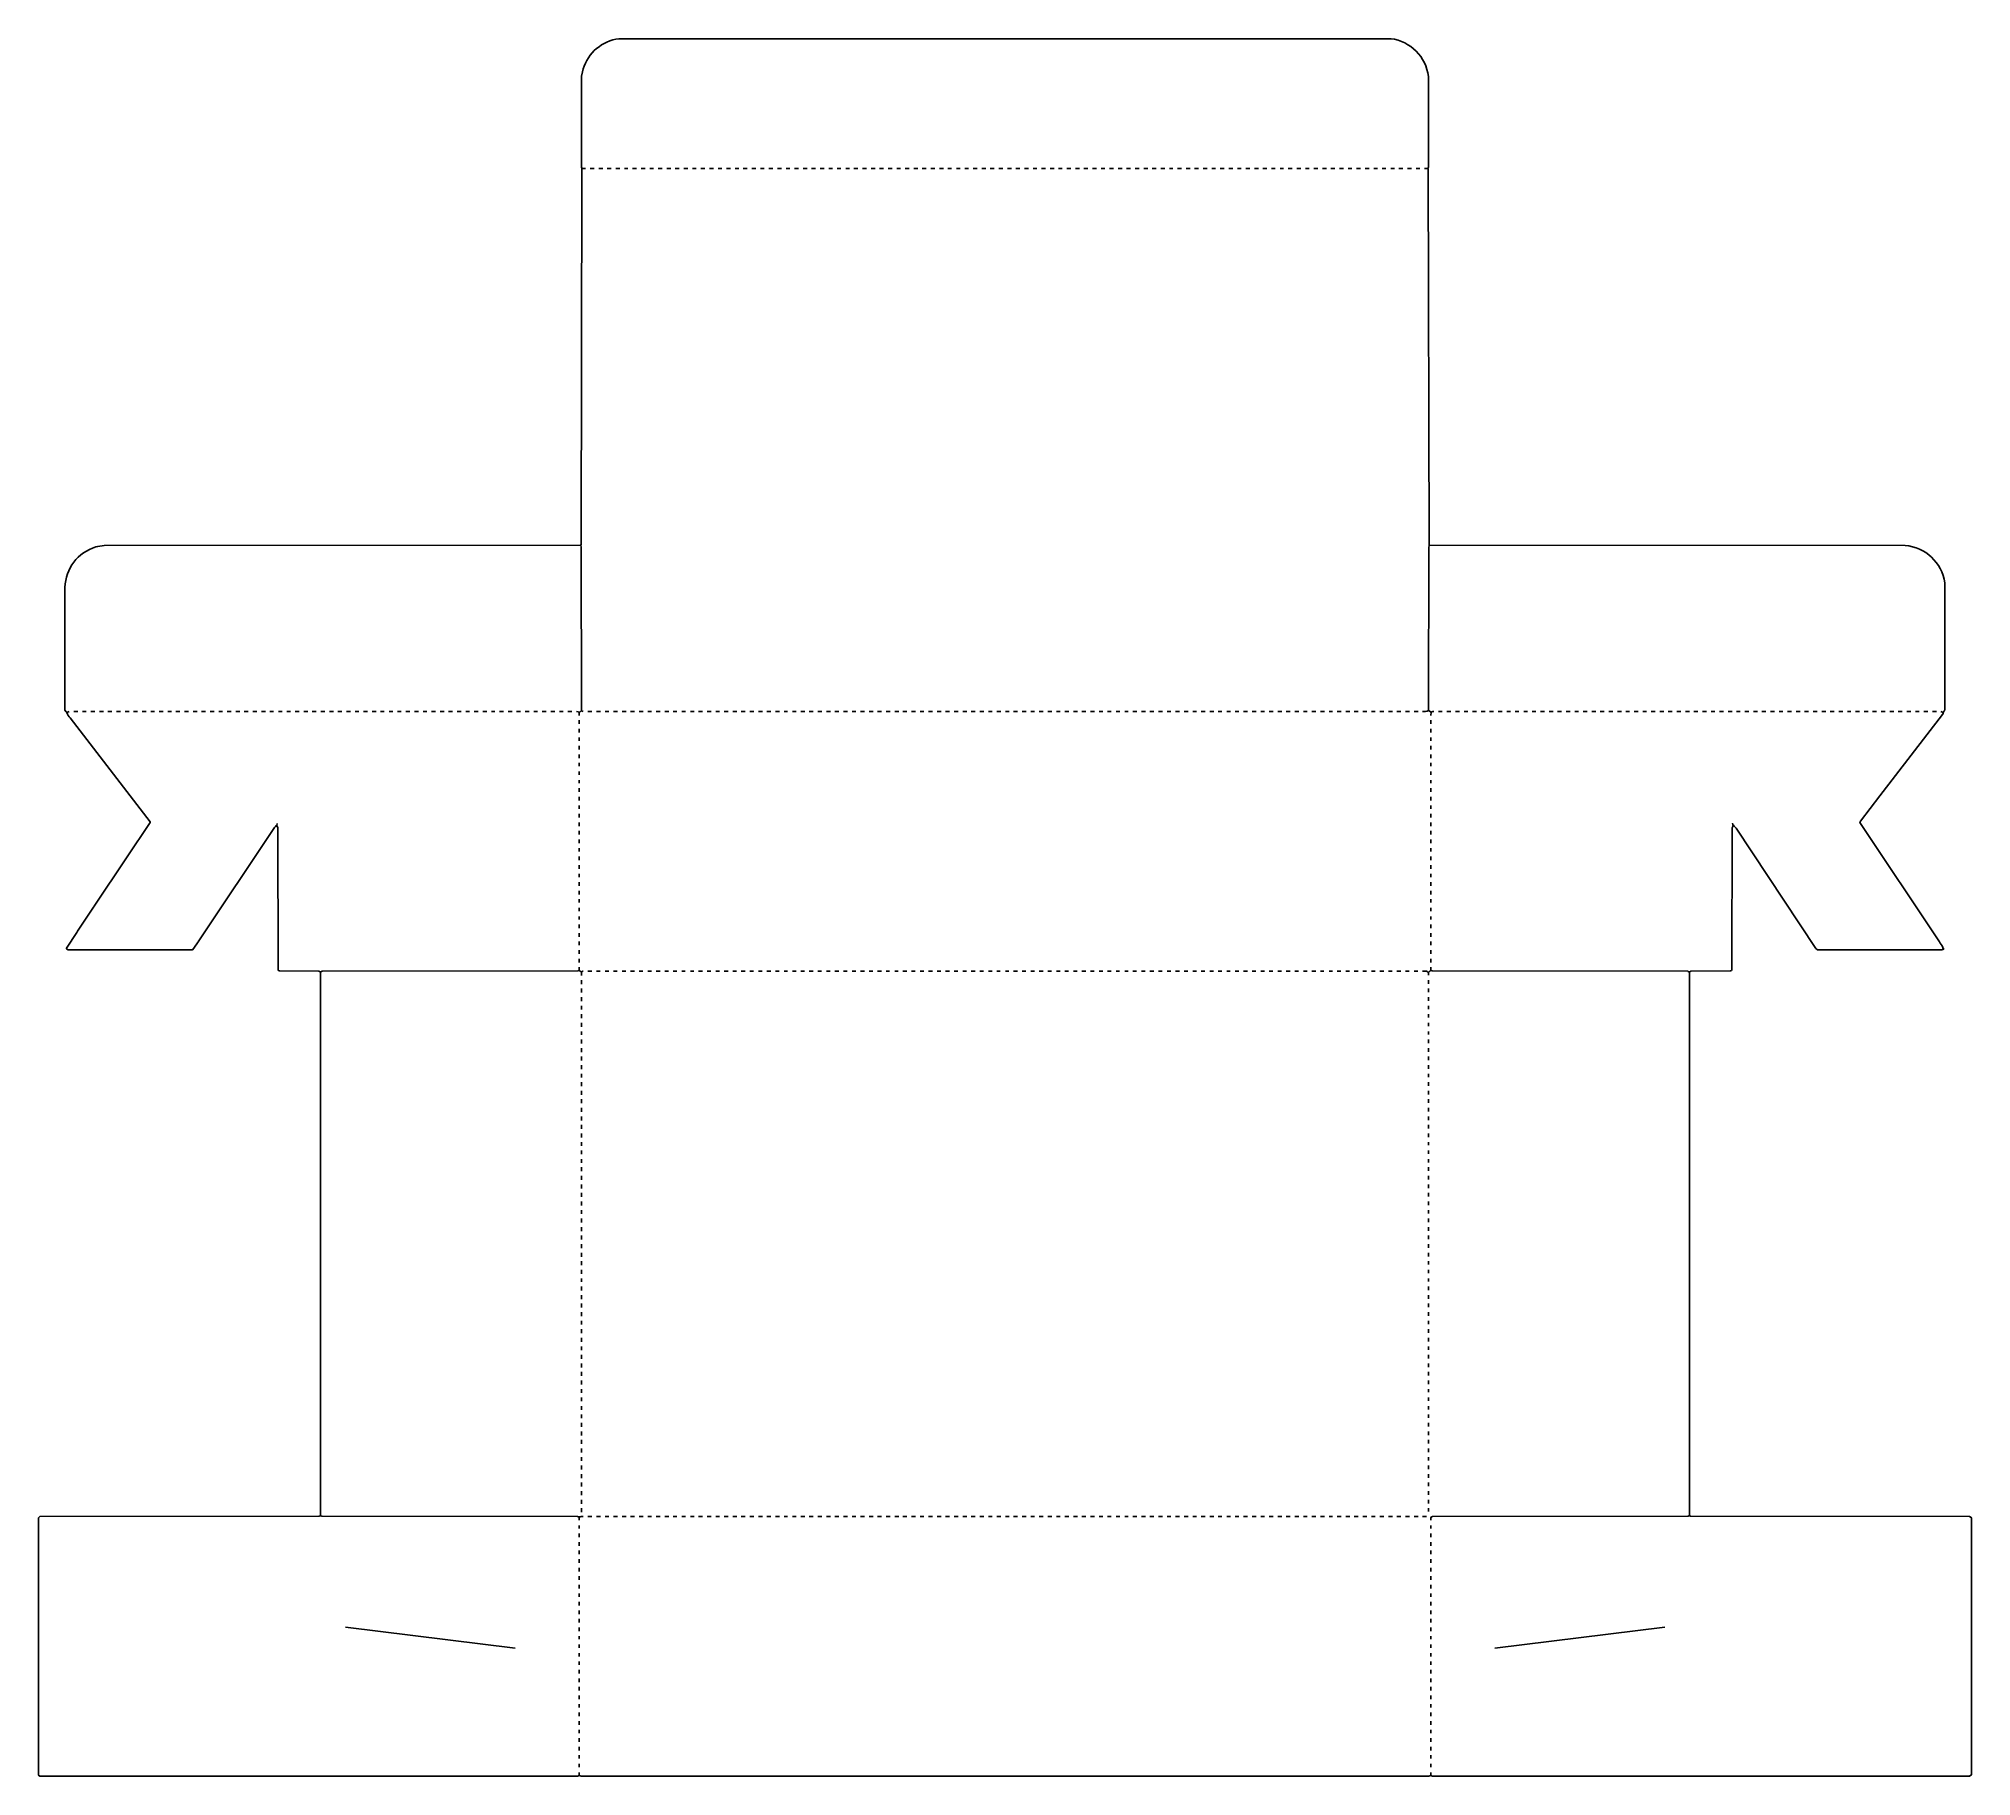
# Model space of a CAD drawing. Extents: x 618 to 5980, y 560 to 5379.
import ezdxf

# ---------------------------------------------------------------- set-up
doc = ezdxf.new("R2010")
doc.units = 0
doc.layers.get('0').update_dxf_attribs({"linetype": 'CONTINUOUS'})

msp = doc.modelspace()

# ---------------------------------------------------------------- linework, layer by layer
at = {"color": 7, "linetype": 'CONTINUOUS'}
for points in [[(2122, 3974), (2122.8, 3977.1), (2125.2, 5016.9), (2126, 5019), (2124, 5022), (2124, 5275), (2126.38, 5286.92), (2128.35, 5294.91, -0.29118), (2228, 5379), (4370, 5379, -0.338943), (4474, 5274), (4474, 5023, 0.120666), (4472, 5019), (4472.8, 5016.9), (4475.6, 3975.8), (4476, 3974), (4475.7, 3972.1), (4474.5, 3969), (4474, 3516), (4474.8, 3515.75), (4480, 3511), (4483.1, 3511.8, -0.152689), (4489, 3513)], [(2129, 3513, -0.165541), (2124, 3515), (2123.5, 3969), (2122, 3974), (799.95, 3973.44), (782.09, 3970.65), (776.9, 3969.3, 0.325526), (691, 3857), (691, 3517), (694.23, 3512.15), (696, 3510, 0.108172), (705.24, 3495.18), (927, 3207), (927, 3205), (862, 3107), (772.2, 2972.9, -0.118981), (770, 2970), (726.2, 2903.9, -0.118981), (724, 2901), (723.8, 2900.1), (695, 2857), (695, 2855), (696, 2854, -0.120666), (700, 2852), (1044, 2852), (1046, 2853), (1057.2, 2868.9), (1058.8, 2871.1, -0.118981), (1061, 2874), (1272, 3191), (1273, 3192, 0.150174), (1276, 3196), (1277, 3197), (1279, 3197)], [(5903, 2854, 0.091509), (5893.77, 2870.85), (5891.77, 2873.85), (5671, 3205), (5672.3, 3208.9), (5726, 3279), (5900, 3505, 0.165541), (5902, 3510), (5904, 3513, -0.120666), (5906, 3517), (5906, 3870, 0.354406), (5796, 3973.5), (4476, 3974)], [(4457, 3513, 0.141443), (4474, 3516)], [(1280, 3202), (1279, 3197), (1279.2, 3196.1), (1281.5, 3191), (1282.5, 2797, 0.408473), (1286, 2793.5), (1395, 2792.5, 0.217413), (1405, 2792.5), (2114, 2793.5), (2118, 2795)], [(4480, 2795), (4480.9, 2794.8), (4484, 2793.5), (5193, 2792.5, -0.145658), (5196, 2791), (5199, 2791), (5202, 2792.5), (5312, 2793.5, 0.40848), (5315.5, 2797), (5316.5, 3190), (5317.2, 3191.9, 0.105047), (5319, 3197, 0.120666), (5317, 3203)], [(5905, 2853), (5903, 2854, 0.165541), (5898, 2852), (5553, 2852), (5549, 2856), (5327.23, 3189.15), (5322.25, 3195.2, 0.516837), (5319, 3197)], [(1400, 1283), (1399.1, 1282.8), (1396, 1281.5), (620.9, 1280.3), (618.7, 1278.1), (618, 1277), (618, 563), (620.9, 560.8), (622, 560), (2113, 560, -0.165541), (2118, 562, -0.165541), (2123, 560), (4475, 560, -0.165541), (4480, 562, -0.165541), (4485, 560), (5975, 560), (5979, 563), (5980, 564), (5980, 1277), (5977, 1280), (5975, 1280.5), (5201, 1281.5, -0.145673), (5198, 1283), (5198, 2791)], [(1400, 2791), (1400, 1283), (1400.9, 1282.8), (1404, 1281.5), (2113, 1280.5, 0.224279), (2123.06, 1280.58), (2129, 1281)], [(2118, 2804), (2118, 2795), (2123, 2791, 0.119352), (2128.1, 2792.8), (2129, 2793)], [(4457, 2793), (4467.96, 2792.54, -0.168218), (4472, 2790), (4475, 2790), (4479, 2794), (4480, 2795), (4480, 2804)], [(4480, 1270), (4480.8, 1277.1, -0.266285), (4485, 1280.5), (5194, 1281.5), (5198, 1283)]]:
    msp.add_lwpolyline(points, format="xyb", dxfattribs=at)
for points in [[(2126, 5019), (2135, 5019)], [(2148, 5019), (2159, 5019)], [(2172, 5019), (2183, 5019)], [(2195, 5019), (2206, 5019)], [(2219, 5019), (2230, 5019)], [(2243, 5019), (2253, 5019)], [(2266, 5019), (2277, 5019)], [(2290, 5019), (2301, 5019)], [(2314, 5019), (2324, 5019)], [(2337, 5019), (2348, 5019)], [(2361, 5019), (2372, 5019)], [(2384, 5019), (2395, 5019)], [(2408, 5019), (2419, 5019)], [(2432, 5019), (2442, 5019)], [(2455, 5019), (2466, 5019)], [(2479, 5019), (2490, 5019)], [(2503, 5019), (2513, 5019)], [(2526, 5019), (2537, 5019)], [(2550, 5019), (2561, 5019)], [(2573, 5019), (2584, 5019)], [(2597, 5019), (2608, 5019)], [(2621, 5019), (2631, 5019)], [(2644, 5019), (2655, 5019)], [(2668, 5019), (2679, 5019)], [(2692, 5019), (2702, 5019)], [(2715, 5019), (2726, 5019)], [(2739, 5019), (2750, 5019)], [(2762, 5019), (2773, 5019)], [(2786, 5019), (2797, 5019)], [(2810, 5019), (2820, 5019)], [(2833, 5019), (2844, 5019)], [(2857, 5019), (2868, 5019)], [(2880, 5019), (2891, 5019)], [(2904, 5019), (2915, 5019)], [(2928, 5019), (2939, 5019)], [(2951, 5019), (2962, 5019)], [(2975, 5019), (2986, 5019)], [(2999, 5019), (3009, 5019)], [(3022, 5019), (3033, 5019)], [(3046, 5019), (3057, 5019)], [(3069, 5019), (3080, 5019)], [(3093, 5019), (3104, 5019)], [(3117, 5019), (3128, 5019)], [(3140, 5019), (3151, 5019)], [(3164, 5019), (3175, 5019)], [(3188, 5019), (3198, 5019)], [(3211, 5019), (3222, 5019)], [(3235, 5019), (3246, 5019)], [(3258, 5019), (3269, 5019)], [(3282, 5019), (3293, 5019)], [(3306, 5019), (3317, 5019)], [(3329, 5019), (3340, 5019)], [(3353, 5019), (3364, 5019)], [(3377, 5019), (3387, 5019)], [(3400, 5019), (3411, 5019)], [(3424, 5019), (3435, 5019)], [(3447, 5019), (3458, 5019)], [(3471, 5019), (3482, 5019)], [(3495, 5019), (3506, 5019)], [(3518, 5019), (3529, 5019)], [(3542, 5019), (3553, 5019)], [(3566, 5019), (3576, 5019)], [(3589, 5019), (3600, 5019)], [(3613, 5019), (3624, 5019)], [(3636, 5019), (3647, 5019)], [(3660, 5019), (3671, 5019)], [(3684, 5019), (3695, 5019)], [(3707, 5019), (3718, 5019)], [(3731, 5019), (3742, 5019)], [(3755, 5019), (3765, 5019)], [(3778, 5019), (3789, 5019)], [(3802, 5019), (3813, 5019)], [(3825, 5019), (3836, 5019)], [(3849, 5019), (3860, 5019)], [(3873, 5019), (3883, 5019)], [(3896, 5019), (3907, 5019)], [(3920, 5019), (3931, 5019)], [(3944, 5019), (3954, 5019)], [(3967, 5019), (3978, 5019)], [(3991, 5019), (4002, 5019)], [(4014, 5019), (4025, 5019)], [(4038, 5019), (4049, 5019)], [(4062, 5019), (4072, 5019)], [(4085, 5019), (4096, 5019)], [(4109, 5019), (4120, 5019)], [(4133, 5019), (4143, 5019)], [(4156, 5019), (4167, 5019)], [(4180, 5019), (4191, 5019)], [(4203, 5019), (4214, 5019)], [(4227, 5019), (4238, 5019)], [(4251, 5019), (4261, 5019)], [(4274, 5019), (4285, 5019)], [(4298, 5019), (4309, 5019)], [(4322, 5019), (4332, 5019)], [(4345, 5019), (4356, 5019)], [(4369, 5019), (4380, 5019)], [(4392, 5019), (4403, 5019)], [(4416, 5019), (4427, 5019)], [(4440, 5019), (4450, 5019)], [(4463, 5019), (4472, 5019)], [(696, 3510), (703, 3513)], [(716, 3513), (727, 3513)], [(740, 3513), (750, 3513)], [(763, 3513), (774, 3513)], [(787, 3513), (798, 3513)], [(810, 3513), (821, 3513)], [(834, 3513), (845, 3513)], [(858, 3513), (869, 3513)], [(881, 3513), (892, 3513)], [(905, 3513), (916, 3513)], [(929, 3513), (939, 3513)], [(952, 3513), (963, 3513)], [(976, 3513), (987, 3513)], [(999, 3513), (1010, 3513)], [(1023, 3513), (1034, 3513)], [(1047, 3513), (1058, 3513)], [(1070, 3513), (1081, 3513)], [(1094, 3513), (1105, 3513)], [(1118, 3513), (1128, 3513)], [(1141, 3513), (1152, 3513)], [(1165, 3513), (1176, 3513)], [(1188, 3513), (1199, 3513)], [(1212, 3513), (1223, 3513)], [(1236, 3513), (1247, 3513)], [(1259, 3513), (1270, 3513)], [(1283, 3513), (1294, 3513)], [(1307, 3513), (1317, 3513)], [(1330, 3513), (1341, 3513)], [(1354, 3513), (1365, 3513)], [(1377, 3513), (1388, 3513)], [(1401, 3513), (1412, 3513)], [(1425, 3513), (1436, 3513)], [(1448, 3513), (1459, 3513)], [(1472, 3513), (1483, 3513)], [(1496, 3513), (1506, 3513)], [(1519, 3513), (1530, 3513)], [(1543, 3513), (1554, 3513)], [(1566, 3513), (1577, 3513)], [(1590, 3513), (1601, 3513)], [(1614, 3513), (1624, 3513)], [(1637, 3513), (1648, 3513)], [(1661, 3513), (1672, 3513)], [(1685, 3513), (1695, 3513)], [(1708, 3513), (1719, 3513)], [(1732, 3513), (1743, 3513)], [(1755, 3513), (1766, 3513)], [(1779, 3513), (1790, 3513)], [(1803, 3513), (1813, 3513)], [(1826, 3513), (1837, 3513)], [(1850, 3513), (1861, 3513)], [(1874, 3513), (1884, 3513)], [(1897, 3513), (1908, 3513)], [(1921, 3513), (1932, 3513)], [(1944, 3513), (1955, 3513)], [(1968, 3513), (1979, 3513)], [(1992, 3513), (2002, 3513)], [(2015, 3513), (2026, 3513)], [(2039, 3513), (2050, 3513)], [(2063, 3513), (2073, 3513)], [(2086, 3513), (2097, 3513)], [(2110, 3513), (2114.9, 3511.8), (2116, 3511), (2119, 3511), (2120, 3512), (2123, 3515), (2124, 3515)], [(2118, 3502), (2118, 3511)], [(2118, 3479), (2118, 3489)], [(2142, 3513), (2153, 3513)], [(2166, 3513), (2177, 3513)], [(2190, 3513), (2200, 3513)], [(2213, 3513), (2224, 3513)], [(2237, 3513), (2248, 3513)], [(2260, 3513), (2271, 3513)], [(2284, 3513), (2295, 3513)], [(2308, 3513), (2318, 3513)], [(2331, 3513), (2342, 3513)], [(2355, 3513), (2366, 3513)], [(2378, 3513), (2389, 3513)], [(2402, 3513), (2413, 3513)], [(2426, 3513), (2437, 3513)], [(2449, 3513), (2460, 3513)], [(2473, 3513), (2484, 3513)], [(2497, 3513), (2507, 3513)], [(2520, 3513), (2531, 3513)], [(2544, 3513), (2555, 3513)], [(2567, 3513), (2578, 3513)], [(2591, 3513), (2602, 3513)], [(2615, 3513), (2626, 3513)], [(2638, 3513), (2649, 3513)], [(2662, 3513), (2673, 3513)], [(2686, 3513), (2696, 3513)], [(2709, 3513), (2720, 3513)], [(2733, 3513), (2744, 3513)], [(2756, 3513), (2767, 3513)], [(2780, 3513), (2791, 3513)], [(2804, 3513), (2815, 3513)], [(2827, 3513), (2838, 3513)], [(2851, 3513), (2862, 3513)], [(2875, 3513), (2885, 3513)], [(2898, 3513), (2909, 3513)], [(2922, 3513), (2933, 3513)], [(2945, 3513), (2956, 3513)], [(2969, 3513), (2980, 3513)], [(2993, 3513), (3004, 3513)], [(3016, 3513), (3027, 3513)], [(3040, 3513), (3051, 3513)], [(3064, 3513), (3074, 3513)], [(3087, 3513), (3098, 3513)], [(3111, 3513), (3122, 3513)], [(3134, 3513), (3145, 3513)], [(3158, 3513), (3169, 3513)], [(3182, 3513), (3193, 3513)], [(3205, 3513), (3216, 3513)], [(3229, 3513), (3240, 3513)], [(3253, 3513), (3263, 3513)], [(3276, 3513), (3287, 3513)], [(3300, 3513), (3311, 3513)], [(3323, 3513), (3334, 3513)], [(3347, 3513), (3358, 3513)], [(3371, 3513), (3381, 3513)], [(3394, 3513), (3405, 3513)], [(3418, 3513), (3429, 3513)], [(3442, 3513), (3452, 3513)], [(3465, 3513), (3476, 3513)], [(3489, 3513), (3500, 3513)], [(3512, 3513), (3523, 3513)], [(3536, 3513), (3547, 3513)], [(3560, 3513), (3570, 3513)], [(3583, 3513), (3594, 3513)], [(3607, 3513), (3618, 3513)], [(3631, 3513), (3641, 3513)], [(3654, 3513), (3665, 3513)], [(3678, 3513), (3689, 3513)], [(3701, 3513), (3712, 3513)], [(3725, 3513), (3736, 3513)], [(3749, 3513), (3759, 3513)], [(3772, 3513), (3783, 3513)], [(3796, 3513), (3807, 3513)], [(3820, 3513), (3830, 3513)], [(3843, 3513), (3854, 3513)], [(3867, 3513), (3878, 3513)], [(3890, 3513), (3901, 3513)], [(3914, 3513), (3925, 3513)], [(3938, 3513), (3948, 3513)], [(3961, 3513), (3972, 3513)], [(3985, 3513), (3996, 3513)], [(4009, 3513), (4019, 3513)], [(4032, 3513), (4043, 3513)], [(4056, 3513), (4067, 3513)], [(4079, 3513), (4090, 3513)], [(4103, 3513), (4114, 3513)], [(4127, 3513), (4137, 3513)], [(4150, 3513), (4161, 3513)], [(4174, 3513), (4185, 3513)], [(4198, 3513), (4208, 3513)], [(4221, 3513), (4232, 3513)], [(4245, 3513), (4256, 3513)], [(4268, 3513), (4279, 3513)], [(4292, 3513), (4303, 3513)], [(4316, 3513), (4326, 3513)], [(4339, 3513), (4350, 3513)], [(4363, 3513), (4374, 3513)], [(4386, 3513), (4397, 3513)], [(4410, 3513), (4421, 3513)], [(4434, 3513), (4445, 3513)], [(4480, 3502), (4481, 3511)], [(4480, 3479), (4480, 3489)], [(4502, 3513), (4512, 3513)], [(4525, 3513), (4536, 3513)], [(4549, 3513), (4560, 3513)], [(4573, 3513), (4583, 3513)], [(4596, 3513), (4607, 3513)], [(4620, 3513), (4631, 3513)], [(4643, 3513), (4654, 3513)], [(4667, 3513), (4678, 3513)], [(4691, 3513), (4701, 3513)], [(4714, 3513), (4725, 3513)], [(4738, 3513), (4749, 3513)], [(4762, 3513), (4772, 3513)], [(4785, 3513), (4796, 3513)], [(4809, 3513), (4820, 3513)], [(4832, 3513), (4843, 3513)], [(4856, 3513), (4867, 3513)], [(4880, 3513), (4890, 3513)], [(4903, 3513), (4914, 3513)], [(4927, 3513), (4938, 3513)], [(4950, 3513), (4961, 3513)], [(4974, 3513), (4985, 3513)], [(4998, 3513), (5009, 3513)], [(5021, 3513), (5032, 3513)], [(5045, 3513), (5056, 3513)], [(5069, 3513), (5079, 3513)], [(5092, 3513), (5103, 3513)], [(5116, 3513), (5127, 3513)], [(5139, 3513), (5150, 3513)], [(5163, 3513), (5174, 3513)], [(5187, 3513), (5198, 3513)], [(5210, 3513), (5221, 3513)], [(5234, 3513), (5245, 3513)], [(5258, 3513), (5268, 3513)], [(5281, 3513), (5292, 3513)], [(5305, 3513), (5316, 3513)], [(5328, 3513), (5339, 3513)], [(5352, 3513), (5363, 3513)], [(5376, 3513), (5387, 3513)], [(5399, 3513), (5410, 3513)], [(5423, 3513), (5434, 3513)], [(5447, 3513), (5457, 3513)], [(5470, 3513), (5481, 3513)], [(5494, 3513), (5505, 3513)], [(5517, 3513), (5528, 3513)], [(5541, 3513), (5552, 3513)], [(5565, 3513), (5576, 3513)], [(5588, 3513), (5599, 3513)], [(5612, 3513), (5623, 3513)], [(5636, 3513), (5646, 3513)], [(5659, 3513), (5670, 3513)], [(5683, 3513), (5694, 3513)], [(5706, 3513), (5717, 3513)], [(5730, 3513), (5741, 3513)], [(5754, 3513), (5765, 3513)], [(5777, 3513), (5788, 3513)], [(5801, 3513), (5812, 3513)], [(5825, 3513), (5835, 3513)], [(5848, 3513), (5859, 3513)], [(5872, 3513), (5883, 3513)], [(5902, 3510), (5895, 3513)], [(2118, 3455), (2118, 3465)], [(2118, 3432), (2118, 3441)], [(4480, 3455), (4480, 3465)], [(4480, 3432), (4480, 3441)], [(2118, 3408), (2118, 3418)], [(2118, 3384), (2118, 3394)], [(4480, 3408), (4480, 3418)], [(4480, 3384), (4480, 3394)], [(2118, 3361), (2118, 3371)], [(2118, 3337), (2118, 3347)], [(4480, 3361), (4480, 3371)], [(4480, 3337), (4480, 3347)], [(2118, 3314), (2118, 3323)], [(2118, 3290), (2118, 3300)], [(2118, 3266), (2118, 3276)], [(4480, 3314), (4480, 3323)], [(4480, 3290), (4480, 3300)], [(4480, 3266), (4480, 3276)], [(2118, 3243), (2118, 3252)], [(2118, 3219), (2118, 3229)], [(4480, 3243), (4480, 3252)], [(4480, 3219), (4480, 3229)], [(2118, 3195), (2118, 3205)], [(2118, 3172), (2118, 3182)], [(4480, 3195), (4480, 3205)], [(4480, 3172), (4480, 3182)], [(2118, 3148), (2118, 3158)], [(2118, 3125), (2118, 3134)], [(2118, 3101), (2118, 3111)], [(4480, 3148), (4480, 3158)], [(4480, 3125), (4480, 3134)], [(4480, 3101), (4480, 3111)], [(2118, 3077), (2118, 3087)], [(2118, 3054), (2118, 3063)], [(4480, 3077), (4480, 3087)], [(4480, 3054), (4480, 3063)], [(2118, 3030), (2118, 3040)], [(2118, 3006), (2118, 3016)], [(4480, 3030), (4480, 3040)], [(4480, 3006), (4480, 3016)], [(2118, 2983), (2118, 2993)], [(2118, 2959), (2118, 2969)], [(4480, 2983), (4480, 2993)], [(4480, 2959), (4480, 2969)], [(2118, 2936), (2118, 2945)], [(2118, 2912), (2118, 2922)], [(2118, 2888), (2118, 2898)], [(4480, 2936), (4480, 2945)], [(4480, 2912), (4480, 2922)], [(4480, 2888), (4480, 2898)], [(2118, 2865), (2118, 2875)], [(2118, 2841), (2118, 2851)], [(4480, 2865), (4480, 2875)], [(4480, 2841), (4480, 2851)], [(2118, 2817), (2118, 2827)], [(2124, 2781), (2124, 2791)], [(2142, 2793), (2153, 2793)], [(2166, 2793), (2176, 2793)], [(2190, 2793), (2200, 2793)], [(2213, 2793), (2223, 2793)], [(2237, 2793), (2247, 2793)], [(2260, 2793), (2271, 2793)], [(2284, 2793), (2294, 2793)], [(2308, 2793), (2318, 2793)], [(2331, 2793), (2342, 2793)], [(2355, 2793), (2365, 2793)], [(2378, 2793), (2389, 2793)], [(2402, 2793), (2412, 2793)], [(2426, 2793), (2436, 2793)], [(2449, 2793), (2460, 2793)], [(2473, 2793), (2483, 2793)], [(2497, 2793), (2507, 2793)], [(2520, 2793), (2531, 2793)], [(2544, 2793), (2554, 2793)], [(2567, 2793), (2578, 2793)], [(2591, 2793), (2601, 2793)], [(2615, 2793), (2625, 2793)], [(2638, 2793), (2649, 2793)], [(2662, 2793), (2672, 2793)], [(2686, 2793), (2696, 2793)], [(2709, 2793), (2720, 2793)], [(2733, 2793), (2743, 2793)], [(2756, 2793), (2767, 2793)], [(2780, 2793), (2790, 2793)], [(2804, 2793), (2814, 2793)], [(2827, 2793), (2838, 2793)], [(2851, 2793), (2861, 2793)], [(2875, 2793), (2885, 2793)], [(2898, 2793), (2909, 2793)], [(2922, 2793), (2932, 2793)], [(2945, 2793), (2956, 2793)], [(2969, 2793), (2979, 2793)], [(2993, 2793), (3003, 2793)], [(3016, 2793), (3027, 2793)], [(3040, 2793), (3050, 2793)], [(3064, 2793), (3074, 2793)], [(3087, 2793), (3098, 2793)], [(3111, 2793), (3121, 2793)], [(3134, 2793), (3145, 2793)], [(3158, 2793), (3168, 2793)], [(3182, 2793), (3192, 2793)], [(3205, 2793), (3216, 2793)], [(3229, 2793), (3239, 2793)], [(3253, 2793), (3263, 2793)], [(3276, 2793), (3286, 2793)], [(3300, 2793), (3310, 2793)], [(3323, 2793), (3334, 2793)], [(3347, 2793), (3357, 2793)], [(3371, 2793), (3381, 2793)], [(3394, 2793), (3405, 2793)], [(3418, 2793), (3428, 2793)], [(3442, 2793), (3452, 2793)], [(3465, 2793), (3475, 2793)], [(3489, 2793), (3499, 2793)], [(3512, 2793), (3523, 2793)], [(3536, 2793), (3546, 2793)], [(3560, 2793), (3570, 2793)], [(3583, 2793), (3594, 2793)], [(3607, 2793), (3617, 2793)], [(3631, 2793), (3641, 2793)], [(3654, 2793), (3664, 2793)], [(3678, 2793), (3688, 2793)], [(3701, 2793), (3712, 2793)], [(3725, 2793), (3735, 2793)], [(3749, 2793), (3759, 2793)], [(3772, 2793), (3783, 2793)], [(3796, 2793), (3806, 2793)], [(3820, 2793), (3830, 2793)], [(3843, 2793), (3853, 2793)], [(3867, 2793), (3877, 2793)], [(3890, 2793), (3901, 2793)], [(3914, 2793), (3924, 2793)], [(3938, 2793), (3948, 2793)], [(3961, 2793), (3972, 2793)], [(3985, 2793), (3995, 2793)], [(4009, 2793), (4019, 2793)], [(4032, 2793), (4042, 2793)], [(4056, 2793), (4066, 2793)], [(4079, 2793), (4090, 2793)], [(4103, 2793), (4113, 2793)], [(4127, 2793), (4137, 2793)], [(4150, 2793), (4161, 2793)], [(4174, 2793), (4184, 2793)], [(4198, 2793), (4208, 2793)], [(4221, 2793), (4231, 2793)], [(4245, 2793), (4255, 2793)], [(4268, 2793), (4279, 2793)], [(4292, 2793), (4302, 2793)], [(4316, 2793), (4326, 2793)], [(4339, 2793), (4350, 2793)], [(4363, 2793), (4373, 2793)], [(4386, 2793), (4397, 2793)], [(4410, 2793), (4420, 2793)], [(4434, 2793), (4444, 2793)], [(4474, 2782), (4474, 2790)], [(4480, 2817), (4480, 2827)], [(2124, 2757), (2124, 2768)], [(2124, 2734), (2124, 2745)], [(4474, 2758), (4474, 2768)], [(4474, 2735), (4474, 2745)], [(2124, 2710), (2124, 2721)], [(2124, 2687), (2124, 2697)], [(4474, 2711), (4474, 2721)], [(4474, 2688), (4474, 2697)], [(2124, 2663), (2124, 2674)], [(2124, 2639), (2124, 2650)], [(4474, 2664), (4474, 2674)], [(4474, 2640), (4474, 2650)], [(2124, 2616), (2124, 2626)], [(2124, 2592), (2124, 2603)], [(2124, 2568), (2124, 2579)], [(4474, 2617), (4474, 2626)], [(4474, 2593), (4474, 2603)], [(4474, 2569), (4474, 2579)], [(2124, 2545), (2124, 2556)], [(2124, 2521), (2124, 2532)], [(4474, 2546), (4474, 2556)], [(4474, 2522), (4474, 2532)], [(2124, 2498), (2124, 2508)], [(2124, 2474), (2124, 2485)], [(4474, 2499), (4474, 2508)], [(4474, 2475), (4474, 2485)], [(2124, 2450), (2124, 2461)], [(2124, 2427), (2124, 2438)], [(2124, 2403), (2124, 2414)], [(4474, 2451), (4474, 2461)], [(4474, 2428), (4474, 2438)], [(4474, 2404), (4474, 2414)], [(2124, 2379), (2124, 2390)], [(2124, 2356), (2124, 2367)], [(4474, 2380), (4474, 2390)], [(4474, 2357), (4474, 2367)], [(2124, 2332), (2124, 2343)], [(2124, 2309), (2124, 2319)], [(4474, 2333), (4474, 2343)], [(4474, 2310), (4474, 2319)], [(2124, 2285), (2124, 2296)], [(2124, 2261), (2124, 2272)], [(4474, 2286), (4474, 2296)], [(4474, 2262), (4474, 2272)], [(2124, 2238), (2124, 2249)], [(2124, 2214), (2124, 2225)], [(2124, 2190), (2124, 2201)], [(4474, 2239), (4474, 2249)], [(4474, 2215), (4474, 2225)], [(4474, 2191), (4474, 2201)], [(2124, 2167), (2124, 2178)], [(2124, 2143), (2124, 2154)], [(4474, 2168), (4474, 2178)], [(4474, 2144), (4474, 2154)], [(2124, 2120), (2124, 2130)], [(2124, 2096), (2124, 2107)], [(4474, 2121), (4474, 2130)], [(4474, 2097), (4474, 2107)], [(2124, 2072), (2124, 2083)], [(2124, 2049), (2124, 2060)], [(4474, 2073), (4474, 2083)], [(4474, 2050), (4474, 2060)], [(2124, 2025), (2124, 2036)], [(2124, 2001), (2124, 2012)], [(2124, 1978), (2124, 1989)], [(4474, 2026), (4474, 2036)], [(4474, 2002), (4474, 2012)], [(4474, 1979), (4474, 1989)], [(2124, 1954), (2124, 1965)], [(2124, 1931), (2124, 1941)], [(4474, 1955), (4474, 1965)], [(4474, 1932), (4474, 1941)], [(2124, 1907), (2124, 1918)], [(2124, 1883), (2124, 1894)], [(4474, 1908), (4474, 1918)], [(4474, 1884), (4474, 1894)], [(2124, 1860), (2124, 1871)], [(2124, 1836), (2124, 1847)], [(4474, 1861), (4474, 1871)], [(4474, 1837), (4474, 1847)], [(2124, 1813), (2124, 1823)], [(2124, 1789), (2124, 1800)], [(2124, 1765), (2124, 1776)], [(4474, 1814), (4474, 1823)], [(4474, 1790), (4474, 1800)], [(4474, 1766), (4474, 1776)], [(2124, 1742), (2124, 1752)], [(2124, 1718), (2124, 1729)], [(4474, 1743), (4474, 1752)], [(4474, 1719), (4474, 1729)], [(2124, 1694), (2124, 1705)], [(2124, 1671), (2124, 1682)], [(4474, 1695), (4474, 1705)], [(4474, 1672), (4474, 1682)], [(2124, 1647), (2124, 1658)], [(2124, 1624), (2124, 1634)], [(2124, 1600), (2124, 1611)], [(4474, 1648), (4474, 1658)], [(4474, 1625), (4474, 1634)], [(4474, 1601), (4474, 1611)], [(2124, 1576), (2124, 1587)], [(2124, 1553), (2124, 1563)], [(4474, 1577), (4474, 1587)], [(4474, 1554), (4474, 1563)], [(2124, 1529), (2124, 1540)], [(2124, 1505), (2124, 1516)], [(4474, 1530), (4474, 1540)], [(4474, 1506), (4474, 1516)], [(2124, 1482), (2124, 1493)], [(2124, 1458), (2124, 1469)], [(4474, 1483), (4474, 1493)], [(4474, 1459), (4474, 1469)], [(2124, 1435), (2124, 1445)], [(2124, 1411), (2124, 1422)], [(2124, 1387), (2124, 1398)], [(4474, 1436), (4474, 1445)], [(4474, 1412), (4474, 1422)], [(4474, 1388), (4474, 1398)], [(2124, 1364), (2124, 1375)], [(2124, 1340), (2124, 1351)], [(4474, 1365), (4474, 1375)], [(4474, 1341), (4474, 1351)], [(2124, 1316), (2124, 1327)], [(2124, 1293), (2124, 1304)], [(4474, 1317), (4474, 1327)], [(4474, 1294), (4474, 1304)], [(2118, 1270), (2118, 1279)], [(2118, 1247), (2118, 1256)], [(2142, 1281), (2153, 1281)], [(2166, 1281), (2177, 1281)], [(2190, 1281), (2200, 1281)], [(2213, 1281), (2224, 1281)], [(2237, 1281), (2248, 1281)], [(2260, 1281), (2271, 1281)], [(2284, 1281), (2295, 1281)], [(2308, 1281), (2318, 1281)], [(2331, 1281), (2342, 1281)], [(2355, 1281), (2366, 1281)], [(2378, 1281), (2389, 1281)], [(2402, 1281), (2413, 1281)], [(2426, 1281), (2437, 1281)], [(2449, 1281), (2460, 1281)], [(2473, 1281), (2484, 1281)], [(2497, 1281), (2507, 1281)], [(2520, 1281), (2531, 1281)], [(2544, 1281), (2555, 1281)], [(2567, 1281), (2578, 1281)], [(2591, 1281), (2602, 1281)], [(2615, 1281), (2626, 1281)], [(2638, 1281), (2649, 1281)], [(2662, 1281), (2673, 1281)], [(2686, 1281), (2696, 1281)], [(2709, 1281), (2720, 1281)], [(2733, 1281), (2744, 1281)], [(2756, 1281), (2767, 1281)], [(2780, 1281), (2791, 1281)], [(2804, 1281), (2815, 1281)], [(2827, 1281), (2838, 1281)], [(2851, 1281), (2862, 1281)], [(2875, 1281), (2885, 1281)], [(2898, 1281), (2909, 1281)], [(2922, 1281), (2933, 1281)], [(2945, 1281), (2956, 1281)], [(2969, 1281), (2980, 1281)], [(2993, 1281), (3004, 1281)], [(3016, 1281), (3027, 1281)], [(3040, 1281), (3051, 1281)], [(3064, 1281), (3074, 1281)], [(3087, 1281), (3098, 1281)], [(3111, 1281), (3122, 1281)], [(3134, 1281), (3145, 1281)], [(3158, 1281), (3169, 1281)], [(3182, 1281), (3193, 1281)], [(3205, 1281), (3216, 1281)], [(3229, 1281), (3240, 1281)], [(3253, 1281), (3263, 1281)], [(3276, 1281), (3287, 1281)], [(3300, 1281), (3311, 1281)], [(3323, 1281), (3334, 1281)], [(3347, 1281), (3358, 1281)], [(3371, 1281), (3381, 1281)], [(3394, 1281), (3405, 1281)], [(3418, 1281), (3429, 1281)], [(3442, 1281), (3452, 1281)], [(3465, 1281), (3476, 1281)], [(3489, 1281), (3500, 1281)], [(3512, 1281), (3523, 1281)], [(3536, 1281), (3547, 1281)], [(3560, 1281), (3570, 1281)], [(3583, 1281), (3594, 1281)], [(3607, 1281), (3618, 1281)], [(3631, 1281), (3641, 1281)], [(3654, 1281), (3665, 1281)], [(3678, 1281), (3689, 1281)], [(3701, 1281), (3712, 1281)], [(3725, 1281), (3736, 1281)], [(3749, 1281), (3759, 1281)], [(3772, 1281), (3783, 1281)], [(3796, 1281), (3807, 1281)], [(3820, 1281), (3830, 1281)], [(3843, 1281), (3854, 1281)], [(3867, 1281), (3878, 1281)], [(3890, 1281), (3901, 1281)], [(3914, 1281), (3925, 1281)], [(3938, 1281), (3948, 1281)], [(3961, 1281), (3972, 1281)], [(3985, 1281), (3996, 1281)], [(4009, 1281), (4019, 1281)], [(4032, 1281), (4043, 1281)], [(4056, 1281), (4067, 1281)], [(4079, 1281), (4090, 1281)], [(4103, 1281), (4114, 1281)], [(4127, 1281), (4137, 1281)], [(4150, 1281), (4161, 1281)], [(4174, 1281), (4185, 1281)], [(4198, 1281), (4208, 1281)], [(4221, 1281), (4232, 1281)], [(4245, 1281), (4256, 1281)], [(4268, 1281), (4279, 1281)], [(4292, 1281), (4303, 1281)], [(4316, 1281), (4326, 1281)], [(4339, 1281), (4350, 1281)], [(4363, 1281), (4374, 1281)], [(4386, 1281), (4397, 1281)], [(4410, 1281), (4421, 1281)], [(4434, 1281), (4445, 1281)], [(4457, 1281), (4468, 1281)], [(4480, 1247), (4480, 1256)], [(2118, 1223), (2118, 1233)], [(2118, 1199), (2118, 1209)], [(2118, 1176), (2118, 1186)], [(4480, 1223), (4480, 1233)], [(4480, 1199), (4480, 1209)], [(4480, 1176), (4480, 1186)], [(2118, 1152), (2118, 1162)], [(2118, 1128), (2118, 1138)], [(4480, 1152), (4480, 1162)], [(4480, 1128), (4480, 1138)], [(2118, 1105), (2118, 1115)], [(2118, 1081), (2118, 1091)], [(4480, 1105), (4480, 1115)], [(4480, 1081), (4480, 1091)], [(2118, 1058), (2118, 1067)], [(2118, 1034), (2118, 1044)], [(2118, 1010), (2118, 1020)], [(4480, 1058), (4480, 1067)], [(4480, 1034), (4480, 1044)], [(4480, 1010), (4480, 1020)], [(1940, 915), (1469, 974)], [(2118, 987), (2118, 997)], [(2118, 963), (2118, 973)], [(4480, 987), (4480, 997)], [(4480, 963), (4480, 973)], [(4658, 915), (5130, 974)], [(2118, 940), (2118, 949)], [(2118, 916), (2118, 926)], [(4480, 940), (4480, 949)], [(4480, 916), (4480, 926)], [(2118, 892), (2118, 902)], [(2118, 869), (2118, 878)], [(4480, 892), (4480, 902)], [(4480, 869), (4480, 878)], [(2118, 845), (2118, 855)], [(2118, 821), (2118, 831)], [(2118, 798), (2118, 808)], [(4480, 845), (4480, 855)], [(4480, 821), (4480, 831)], [(4480, 798), (4480, 808)], [(2118, 774), (2118, 784)], [(2118, 751), (2118, 760)], [(4480, 774), (4480, 784)], [(4480, 751), (4480, 760)], [(2118, 727), (2118, 737)], [(2118, 703), (2118, 713)], [(4480, 727), (4480, 737)], [(4480, 703), (4480, 713)], [(2118, 680), (2118, 689)], [(2118, 656), (2118, 666)], [(4480, 680), (4480, 689)], [(4480, 656), (4480, 666)], [(2118, 632), (2118, 642)], [(2118, 609), (2118, 619)], [(2118, 585), (2118, 595)], [(4480, 632), (4480, 642)], [(4480, 609), (4480, 619)], [(4480, 585), (4480, 595)], [(2118, 562), (2118, 571)], [(4480, 562), (4480, 571)]]:
    msp.add_lwpolyline(points, dxfattribs=at)

doc.saveas('drawing.dxf')
